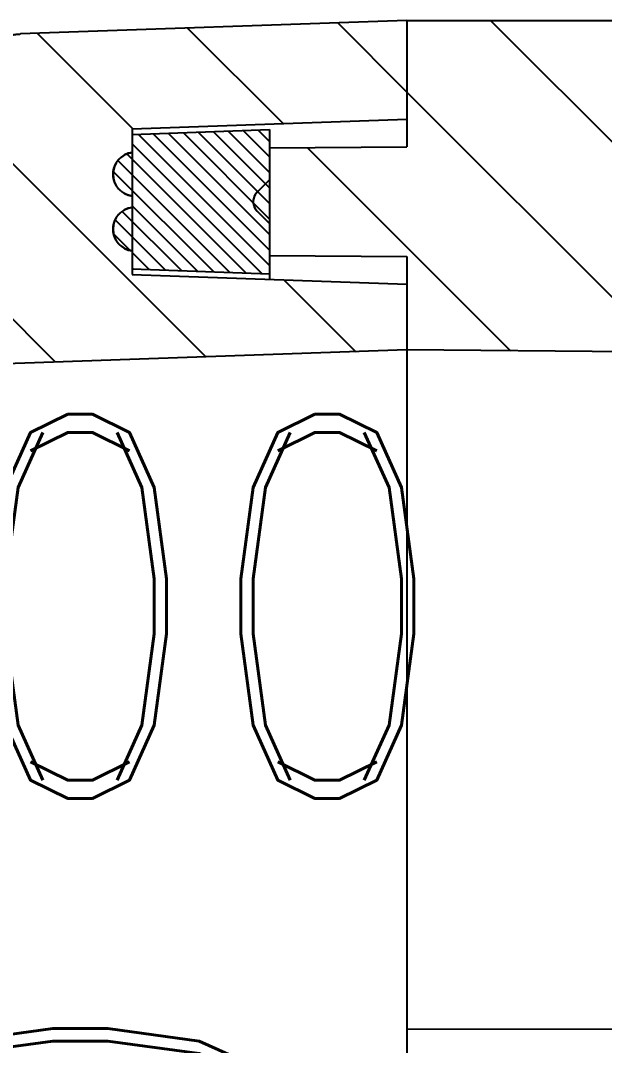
# Model space of a CAD drawing. Header units: millimetres. Extents: x -1995 to -555, y 489 to 1011.
# Drawn here: x -1640.58 to -1629.95, y 941.4 to 960.07 of the extents above; entities that cross this region are included whole.
import ezdxf

# ---------------------------------------------------------------- set-up
doc = ezdxf.new("R2010")
doc.units = ezdxf.units.MM
doc.layers.add('dim', color=82, linetype='Continuous', lineweight=9)
doc.styles.add('ROMAND', font='romand.shx', dxfattribs={"width": 0.75, "bigfont": 'gbcbig.shx'})
doc.dimstyles.new('YanXiu', dxfattribs={"dimtxt": 2.5, "dimasz": 2.2, "dimexe": 1, "dimexo": 0, "dimgap": 0.66, "dimtad": 0, "dimzin": 1, "dimdsep": 46, "dimtxsty": 'ROMAND', "dimblk": 'CLOSEDBLANK', "dimcen": 0, "dimclrd": 3, "dimclre": 3, "dimclrt": 7, "dimazin": 0, "dimtfac": 1, "dimtofl": 0, "dimtmove": 0, "dimatfit": 3, "dimldrblk": 'CLOSEDBLANK', "dimfxl": 1, "dimlwd": 5, "dimlwe": 5, "dimarcsym": 0})

# ---------------------------------------------------------------- blocks, each defined once
blk = doc.blocks.new('_ClosedBlank')
at = {"color": 0, "linetype": 'ByBlock', "lineweight": -2}
for p, q in [((-1, 0.1666666666666667), (0, 0)), ((-1, 0.1666666666666667), (-1, -0.1666666666666667)), ((0, 0), (-1, -0.1666666666666667))]:
    blk.add_line(p, q, dxfattribs=at)
blk = doc.blocks.new('*D166')
at = {"layer": 'Defpoints', "color": 0}
for p in [(-1639.494272634613, 913.6651895941466), (-1627.946722639011, 913.6651895941466), (-1627.946722639011, 911.4651895941466)]:
    blk.add_point(p, dxfattribs=at)
at = {"layer": 'dim', "color": 3, "lineweight": 5}
for p, q in [((-1639.494272634613, 919.2651895941466), (-1639.494272634613, 924.8651895941465)), ((-1629.346022639011, 913.6651895941466), (-1640.893572634614, 913.6651895941466)), ((-1629.346022639011, 911.4651895941466), (-1640.893572634614, 911.4651895941466)), ((-1639.494272634613, 905.8651895941466), (-1639.494272634613, 900.2651895941466))]:
    blk.add_line(p, q, dxfattribs=at)
at = {"layer": 'dim', "color": 3, "lineweight": 5, "xscale": 5.600000000000001, "yscale": 5.600000000000001, "zscale": 5.600000000000001}
for p, rotation in [((-1639.494272634613, 913.6651895941466), 270), ((-1639.494272634613, 911.4651895941466), 90)]:
    blk.add_blockref('_ClosedBlank', p, dxfattribs=dict(at, rotation=rotation))
at = {"layer": 'dim', "color": 7, "insert": (-1639.494272634614, 934.3894895941463), "char_height": 7, "attachment_point": 5, "rotation": 90, "style": 'ROMAND'}
blk.add_mtext('2.20', dxfattribs=at)
blk = doc.blocks.new('*D170')
at = {"layer": 'Defpoints', "color": 0}
for p in [(-1661.08477861261, 949.3944690712119), (-1662.08477861261, 945.5026782576465), (-1661.08477861261, 945.4151895941466)]:
    blk.add_point(p, dxfattribs=at)
at = {"layer": 'dim', "color": 3, "lineweight": 5}
for p, q in [((-1662.08477861261, 946.9019782576465), (-1662.08477861261, 950.793769071212)), ((-1661.08477861261, 946.8144895941466), (-1661.08477861261, 950.793769071212)), ((-1667.68477861261, 949.3944690712119), (-1673.28477861261, 949.3944690712119)), ((-1655.48477861261, 949.3944690712119), (-1649.88477861261, 949.3944690712119))]:
    blk.add_line(p, q, dxfattribs=at)
at = {"layer": 'dim', "color": 3, "lineweight": 5, "xscale": 5.600000000000001, "yscale": 5.600000000000001, "zscale": 5.600000000000001}
blk.add_blockref('_ClosedBlank', (-1662.08477861261, 949.3944690712119), dxfattribs=at)
at = {"layer": 'dim', "color": 3, "lineweight": 5, "xscale": 5.600000000000001, "yscale": 5.600000000000001, "zscale": 5.600000000000001, "rotation": 180}
blk.add_blockref('_ClosedBlank', (-1661.08477861261, 949.3944690712119), dxfattribs=at)
at = {"layer": 'dim', "color": 7, "insert": (-1640.73547861261, 949.3944690712119), "char_height": 7, "attachment_point": 5, "style": 'ROMAND'}
blk.add_mtext('1.00', dxfattribs=at)

msp = doc.modelspace()

# ---------------------------------------------------------------- hatches: boundary and pattern name
at = {"linetype": 'Continuous'}
h = msp.add_hatch(dxfattribs=at)
h.set_pattern_fill('DEFAULT__14', color=2, scale=2, angle=135, style=0, pattern_type=0)
h.set_pattern_definition([(135, (-2094.19901767401, 582.1954471535466), (-1.4142135624, -1.4142135624), [])])
edge = h.paths.add_edge_path()
edge.add_line((-1664.79227737111, 843.7645257935466), (-1664.79227737101, 843.6504472801466))
edge.add_line((-1664.79227737111, 843.7645257935466), (-1662.08477861261, 845.3277009306466))
edge.add_line((-1662.08477861261, 845.3277009306466), (-1661.08477861261, 845.4151895941466))
edge.add_line((-1661.08477861261, 845.4151895941466), (-1661.08477861261, 862.5651895941465))
edge.add_line((-1657.58477861261, 862.5651895941465), (-1661.08477861261, 862.5651895941465))
edge.add_line((-1657.58477861261, 842.2080304850465), (-1657.58477861261, 862.5651895941464))
edge.add_line((-1661.00675484661, 841.9086463577466), (-1657.58477861261, 842.2080304850466))
edge.add_line((-1661.29217129591, 841.7438610939466), (-1661.00675484661, 841.9086463577466))
edge.add_line((-1661.29217129591, 841.7438610939466), (-1661.29217129591, 837.7340820111467))
edge.add_line((-1661.29217129591, 837.7340820111466), (-1633.546722639009, 836.7651895941466))
edge.add_line((-1633.546722639011, 835.5652086333466), (-1633.546722639011, 836.7651895941466))
edge.add_line((-1638.546722639011, 835.3906047858466), (-1633.546722639011, 835.5652086333466))
edge.add_line((-1638.546722639011, 832.7397744023466), (-1638.546722639011, 835.3906047858466))
edge.add_line((-1638.546722639011, 832.7397744023466), (-1633.546722639011, 832.5651705549466))
edge.add_line((-1633.546722639011, 830.7651895941466), (-1633.546722639011, 832.5651705549466))
edge.add_line((-1640.58162213571, 831.0108536978465), (-1633.546722639009, 830.7651895941465))
edge.add_spline(control_points=[(-1641.546722639011, 832.0102445248466), (-1641.546722639011, 831.4405441261468), (-1641.150975488411, 831.0307359550469), (-1640.58162213571, 831.0108536978465)], knot_values=[0, 0, 0, 0, 1, 1, 1, 1], weights=[1, 0.8128932002, 0.8128932002, 1], degree=3, periodic=0)
edge.add_line((-1641.546722639011, 832.0102445248466), (-1641.546722639011, 832.5767335702466))
edge.add_spline(control_points=[(-1641.546722639011, 832.5767335702466), (-1641.546722639011, 833.1464339689469), (-1641.942469789611, 833.556242140047), (-1642.51182314231, 833.5761243972465)], knot_values=[0, 0, 0, 0, 1, 1, 1, 1], weights=[1, 0.8128932002, 0.8128932002, 1], degree=3, periodic=0)
edge.add_line((-1659.12363751021, 834.1562217376465), (-1642.51182314231, 833.5761243972465))
edge.add_spline(control_points=[(-1664.792274392411, 843.6504472801466), (-1664.792274392411, 843.2236932725466), (-1664.77506270731, 842.3624754961465), (-1664.67409700961, 841.0051532223465), (-1664.48377996141, 839.7092005962465), (-1664.206160187411, 838.5410263254466), (-1663.84825238091, 837.5245840808466), (-1663.42516629331, 836.6736951180466), (-1662.955868777411, 835.9850599679465), (-1662.45620417161, 835.4405944416466), (-1661.931304678111, 835.0147513087466), (-1661.390953214211, 834.6923537234466), (-1660.84252763721, 834.4575665232466), (-1660.282545227511, 834.2942521598466), (-1659.704995379111, 834.1927830007465), (-1659.31823023231, 834.1630170652465), (-1659.12363751021, 834.1562217376465)], knot_values=[0, 0, 0, 0, 0.0714285714, 0.1428571429, 0.2142857143, 0.2857142857, 0.3571428571, 0.4285714286, 0.5, 0.5714285714, 0.6428571429, 0.7142857143000001, 0.7857142856999999, 0.8571428570999999, 0.9285714286, 1, 1, 1, 1], degree=3, periodic=0)
edge = h.paths.add_edge_path()
edge.add_line((-1657.58477861261, 862.5651895941465), (-1661.08477861261, 862.5651895941465))
edge.add_line((-1657.58477861261, 862.5651895941465), (-1661.08477861261, 862.5651895941465))
edge = h.paths.add_edge_path()
edge.add_line((-1664.84672263901, 947.1780371074466), (-1664.84672263901, 947.0972873848466))
edge.add_spline(control_points=[(-1659.17826159941, 956.6722499354465), (-1660.424849748611, 956.6287181180465), (-1662.26913545251, 955.9150281208465), (-1663.880504561011, 953.7290651834466), (-1664.69485200341, 950.7734273705466), (-1664.84671636101, 948.4253850785466), (-1664.84671635981, 947.1780370787466)], knot_values=[0, 0, 0, 0, 0.25, 0.5, 0.75, 1, 1, 1, 1], degree=3, periodic=0)
edge.add_line((-1642.51182314231, 957.2542547910466), (-1659.17826159941, 956.6722499354465))
edge.add_spline(control_points=[(-1641.546722639011, 958.2536456180466), (-1641.546722639011, 957.6839452193467), (-1641.942469789611, 957.2741370482468), (-1642.51182314231, 957.2542547910466)], knot_values=[0, 0, 0, 0, 1, 1, 1, 1], weights=[1, 0.8128932002, 0.8128932002, 1], degree=3, periodic=0)
edge.add_line((-1641.546722639011, 958.8201346633466), (-1641.546722639011, 958.2536456180467))
edge.add_spline(control_points=[(-1641.546722639011, 958.8201346633466), (-1641.546722639011, 959.3898350621467), (-1641.150975488411, 959.7996432332468), (-1640.58162213571, 959.8195254904465)], knot_values=[0, 0, 0, 0, 1, 1, 1, 1], weights=[1, 0.8128932002, 0.8128932002, 1], degree=3, periodic=0)
edge.add_line((-1633.546722639011, 960.0651895941465), (-1640.581622135712, 959.8195254904465))
edge.add_line((-1633.546722639011, 960.0651895941465), (-1633.546722639011, 958.2652086333466))
edge.add_line((-1638.546722639011, 958.0906047858466), (-1633.546722639011, 958.2652086333467))
edge.add_line((-1638.546722639011, 958.0906047858466), (-1638.546722639011, 955.4397744023466))
edge.add_line((-1638.546722639011, 955.4397744023465), (-1633.546722639011, 955.2651705549465))
edge.add_line((-1633.546722639011, 955.2651705549465), (-1633.546722639011, 954.0651895941464))
edge.add_line((-1633.546722639011, 954.0651895941465), (-1661.34672263901, 953.0943922022466))
edge.add_line((-1661.34672263901, 953.0943922022466), (-1661.34672263901, 949.1180133269465))
edge.add_line((-1661.00675484661, 948.9217328305465), (-1661.34672263901, 949.1180133269465))
edge.add_line((-1657.58477861261, 948.6223487031466), (-1661.00675484661, 948.9217328305465))
edge.add_line((-1657.58477861261, 948.6223487031466), (-1657.58477861261, 862.5651895941465))
edge.add_line((-1657.58477861261, 862.5651895941465), (-1661.08477861261, 862.5651895941465))
edge.add_line((-1661.08477861261, 945.4151895941466), (-1661.08477861261, 862.5651895941465))
edge.add_line((-1661.08477861261, 945.4151895941466), (-1662.08477861261, 945.5026782576465))
edge.add_line((-1662.08477861261, 945.5026782576465), (-1664.84672263901, 947.0972873848466))
h = msp.add_hatch(dxfattribs=at)
h.set_pattern_fill('DEFAULT__12', color=2, scale=2, angle=-45, style=0, pattern_type=0)
h.set_pattern_definition([(315, (-2091.370590549211, 585.0238742783465), (1.4142135624, 1.4142135624), [])])
edge = h.paths.add_edge_path()
edge.add_line((-1551.546722639011, 765.7651895941466), (-1551.546722639011, 862.5651895941465))
edge.add_line((-1551.546722639011, 765.7651895941466), (-1558.336066806412, 765.7651895941466))
edge.add_spline(control_points=[(-1558.33606680641, 765.7651895941466), (-1559.02932112811, 765.7651895941465), (-1559.523785084411, 766.2510979707465), (-1559.535884040611, 766.9442467064466)], knot_values=[0, 0, 0, 0, 1, 1, 1, 1], weights=[1, 0.8088336328, 0.8088336328, 1], degree=3, periodic=0)
edge.add_line((-1559.535884040611, 766.9442467064466), (-1559.546722639011, 767.5651895941467))
edge.add_line((-1559.546722639011, 767.5651895941465), (-1564.046722639011, 767.5651895941465))
edge.add_line((-1564.046722639011, 770.2651895941466), (-1564.046722639011, 767.5651895941467))
edge.add_line((-1564.046722639011, 770.2651895941466), (-1564.546722639011, 770.2651895941466))
edge.add_line((-1564.546722639011, 770.2651895941466), (-1566.046722639011, 768.7651895941466))
edge.add_line((-1566.046722639011, 768.7651895941466), (-1581.046722639011, 768.7651895941466))
edge.add_line((-1582.546722639011, 770.2651895941466), (-1581.046722639011, 768.7651895941466))
edge.add_line((-1582.546722639011, 770.2651895941466), (-1583.046722639011, 770.2651895941466))
edge.add_line((-1583.046722639011, 770.2651895941466), (-1583.046722639011, 767.5651895941467))
edge.add_line((-1583.046722639011, 767.5651895941465), (-1587.546722639011, 767.5651895941465))
edge.add_line((-1587.573209869311, 766.0477371876466), (-1587.546722639011, 767.5651895941467))
edge.add_spline(control_points=[(-1587.573209869311, 766.0477371876466), (-1587.58329233281, 765.4701132412465), (-1587.995345629711, 765.0651895941464), (-1588.573057564411, 765.0651895941465)], knot_values=[0, 0, 0, 0, 1, 1, 1, 1], weights=[1, 0.8088336328, 0.8088336328, 1], degree=3, periodic=0)
edge.add_line((-1588.573057564411, 765.0651895941465), (-1595.546722639011, 765.0651895941465))
edge.add_line((-1595.546722639011, 765.0651895941465), (-1595.546722639011, 767.3651895941466))
edge.add_line((-1598.046722639011, 767.3870067636466), (-1595.546722639011, 767.3651895941466))
edge.add_line((-1598.046722639011, 767.3870067636466), (-1598.046722639011, 767.9616517085466))
edge.add_line((-1598.27349933431, 768.1884284038466), (-1598.046722639009, 767.9616517085466))
edge.add_spline(control_points=[(-1598.27349933431, 768.5419817944465), (-1598.377052724909, 768.4384284038462), (-1598.377052724909, 768.2919817944464), (-1598.27349933431, 768.1884284038466)], knot_values=[0, 0, 0, 0, 1, 1, 1, 1], weights=[1, 0.8047378541, 0.8047378541, 1], degree=3, periodic=0)
edge.add_line((-1598.046722639011, 768.7687584897466), (-1598.27349933431, 768.5419817944465))
edge.add_line((-1598.046722639011, 768.7687584897466), (-1598.046722639011, 769.3433724246465))
edge.add_line((-1598.046722639011, 769.3433724246465), (-1595.546722639011, 769.3651895941466))
edge.add_line((-1595.546722639011, 769.3651895941466), (-1595.546722639011, 771.0651895941467))
edge.add_line((-1555.546722639011, 771.4142643057465), (-1595.546722639011, 771.0651895941465))
edge.add_line((-1555.546722639011, 771.4142643057465), (-1555.546722639011, 862.5651895941465))
edge.add_line((-1551.546722639011, 862.5651895941465), (-1555.546722639011, 862.5651895941465))
edge = h.paths.add_edge_path()
edge.add_line((-1633.546722639011, 830.7651895941466), (-1633.546722639011, 833.0651895941467))
edge.add_line((-1636.046722639011, 833.0870067636465), (-1633.546722639011, 833.0651895941464))
edge.add_line((-1636.046722639011, 833.0870067636465), (-1636.046722639011, 833.6651895941466))
edge.add_line((-1636.046722639011, 833.6651895941466), (-1636.276011960911, 833.8944789160465))
edge.add_spline(control_points=[(-1636.276011960911, 833.8944789160465), (-1636.376011960912, 833.994478916046), (-1636.376011960912, 834.1359002722463), (-1636.276011960911, 834.2359002722466)], knot_values=[0, 0, 0, 0, 1, 1, 1, 1], weights=[1, 0.8047378541, 0.8047378541, 1], degree=3, periodic=0)
edge.add_line((-1636.276011960911, 834.2359002722466), (-1636.046722639011, 834.4651895941465))
edge.add_line((-1636.046722639011, 834.4651895941465), (-1636.046722639011, 835.0433724246466))
edge.add_line((-1591.821207167811, 835.4293226511465), (-1636.046722639011, 835.0433724246466))
edge.add_line((-1588.54546610011, 823.2040905539466), (-1591.821207167811, 835.4293226511465))
edge.add_line((-1588.54546610011, 823.2040905539466), (-1595.546722639011, 823.2651895941466))
edge.add_line((-1595.546722639011, 823.2651895941466), (-1595.546722639011, 824.9651895941466))
edge.add_line((-1598.046722639011, 824.9870067636466), (-1595.546722639011, 824.9651895941466))
edge.add_line((-1598.046722639011, 824.9870067636466), (-1598.046722639011, 825.5616206985466))
edge.add_line((-1598.046722639011, 825.5616206985466), (-1598.27349933431, 825.7883973938466))
edge.add_spline(control_points=[(-1598.27349933431, 825.7883973938466), (-1598.377052724909, 825.8919507844465), (-1598.377052724909, 826.0383973938464), (-1598.27349933431, 826.1419507844465)], knot_values=[0, 0, 0, 0, 1, 1, 1, 1], weights=[1, 0.8047378541, 0.8047378541, 1], degree=3, periodic=0)
edge.add_line((-1598.27349933431, 826.1419507844465), (-1598.046722639009, 826.3687274797466))
edge.add_line((-1598.046722639011, 826.3687274797466), (-1598.046722639011, 826.9433724246466))
edge.add_line((-1598.046722639011, 826.9433724246466), (-1595.546722639011, 826.9651895941465))
edge.add_line((-1595.546722639011, 826.9651895941465), (-1595.546722639011, 830.1018971268466))
edge.add_line((-1595.546722639011, 830.1018971268466), (-1633.546722639011, 830.7651895941465))
edge = h.paths.add_edge_path()
edge.add_line((-1551.546722639011, 862.5651895941465), (-1555.546722639011, 862.5651895941465))
edge.add_line((-1551.546722639011, 862.5651895941465), (-1555.546722639011, 862.5651895941465))
edge = h.paths.add_edge_path()
edge.add_line((-1551.546722639011, 957.5651895941465), (-1551.546722639011, 933.1651895941466))
edge.add_line((-1551.546722639011, 933.1651895941466), (-1551.046722639011, 933.1651895941466))
edge.add_line((-1549.546722639011, 930.5671133827466), (-1551.046722639011, 933.1651895941466))
edge.add_line((-1549.546722639011, 929.3651895941466), (-1549.546722639011, 930.5671133827466))
edge.add_line((-1551.546722639011, 929.3651895941466), (-1549.546722639011, 929.3651895941466))
edge.add_line((-1551.546722639011, 929.3651895941466), (-1551.546722639011, 862.5651895941467))
edge.add_line((-1551.546722639011, 862.5651895941465), (-1555.546722639011, 862.5651895941465))
edge.add_line((-1555.546722639011, 890.3959273598466), (-1555.546722639011, 862.5651895941467))
edge.add_line((-1555.546722639011, 890.3959273598466), (-1563.546722639011, 890.8151895941467))
edge.add_line((-1563.546722639011, 893.3151895941465), (-1563.546722639011, 890.8151895941465))
edge.add_line((-1554.546722639011, 893.3937314042466), (-1563.546722639011, 893.3151895941467))
edge.add_line((-1554.546722639011, 895.7366477840466), (-1554.546722639011, 893.3937314042466))
edge.add_line((-1554.546722639011, 895.7366477840466), (-1563.546722639011, 895.8151895941465))
edge.add_line((-1563.546722639011, 898.3151895941465), (-1563.546722639011, 895.8151895941465))
edge.add_line((-1555.546722639011, 898.7344518283467), (-1563.546722639011, 898.3151895941467))
edge.add_line((-1555.546722639011, 940.3959273598466), (-1555.546722639011, 898.7344518283467))
edge.add_line((-1555.546722639011, 940.3959273598466), (-1563.546722639011, 940.8151895941467))
edge.add_line((-1563.546722639011, 943.3151895941465), (-1563.546722639011, 940.8151895941465))
edge.add_line((-1554.546722639011, 943.3937314042466), (-1563.546722639011, 943.3151895941467))
edge.add_line((-1554.546722639011, 945.7366477840466), (-1554.546722639011, 943.3937314042466))
edge.add_line((-1554.546722639011, 945.7366477840466), (-1563.546722639011, 945.8151895941465))
edge.add_line((-1563.546722639011, 948.3151895941465), (-1563.546722639011, 945.8151895941465))
edge.add_line((-1555.546722639011, 948.7344518283466), (-1563.546722639011, 948.3151895941465))
edge.add_line((-1555.546722639011, 953.3844939064466), (-1555.546722639011, 948.7344518283464))
edge.add_line((-1555.546722639011, 953.3844939064466), (-1633.546722639011, 954.0651895941464))
edge.add_line((-1633.546722639011, 955.7651895941466), (-1633.546722639011, 954.0651895941465))
edge.add_line((-1636.046722639011, 955.7870067636466), (-1633.546722639011, 955.7651895941466))
edge.add_line((-1636.046722639011, 956.3651895941466), (-1636.046722639011, 955.7870067636466))
edge.add_line((-1636.276011960911, 956.5944789160466), (-1636.046722639011, 956.3651895941466))
edge.add_spline(control_points=[(-1636.276011960911, 956.9359002722465), (-1636.376011960912, 956.8359002722465), (-1636.376011960912, 956.694478916046), (-1636.276011960911, 956.5944789160466)], knot_values=[0, 0, 0, 0, 1, 1, 1, 1], weights=[1, 0.8047378541, 0.8047378541, 1], degree=3, periodic=0)
edge.add_line((-1636.046722639011, 957.1651895941466), (-1636.276011960911, 956.9359002722465))
edge.add_line((-1636.046722639011, 957.7433724246466), (-1636.046722639011, 957.1651895941466))
edge.add_line((-1636.046722639011, 957.7433724246466), (-1633.546722639011, 957.7651895941466))
edge.add_line((-1633.546722639011, 960.0651895941465), (-1633.546722639011, 957.7651895941466))
edge.add_line((-1633.546722639011, 960.0651895941465), (-1626.573057564411, 960.0651895941465))
edge.add_spline(control_points=[(-1625.573209869311, 959.0826420005466), (-1625.58329233281, 959.6602659469464), (-1625.995345629711, 960.0651895941465), (-1626.573057564411, 960.0651895941465)], knot_values=[0, 0, 0, 0, 1, 1, 1, 1], weights=[1, 0.8088336328, 0.8088336328, 1], degree=3, periodic=0)
edge.add_line((-1625.573209869311, 959.0826420005466), (-1625.546722639011, 957.5651895941465))
edge.add_line((-1551.546722639011, 957.5651895941465), (-1625.546722639011, 957.5651895941465))
h = msp.add_hatch(dxfattribs=at)
h.set_pattern_fill('DEFAULT__11', color=2, scale=0.2, angle=-45, style=0, pattern_type=0)
h.set_pattern_definition([(315, (-2092.643382755411, 583.7510820721466), (0.1414213562, 0.1414213562), [])])
edge = h.paths.add_edge_path()
edge.add_line((-1636.046722639011, 832.7525334330466), (-1636.046722639011, 835.3778457551465))
edge.add_line((-1638.546722639011, 832.8398353568466), (-1636.046722639011, 832.7525334330467))
edge.add_line((-1638.546722639011, 832.8398353568466), (-1638.546722639011, 833.1683268974466))
edge.add_spline(control_points=[(-1638.546722639011, 833.9620522907466), (-1639.17672263901, 833.8826797514464), (-1639.17672263901, 833.2476994368465), (-1638.546722639011, 833.1683268974466)], knot_values=[0, 0, 0, 0, 1, 1, 1, 1], weights=[1, 0.4166666667, 0.4166666667, 1], degree=3, periodic=0)
edge.add_line((-1638.546722639011, 833.9620522907466), (-1638.546722639011, 834.1683268974466))
edge.add_spline(control_points=[(-1638.546722639011, 834.9620522907466), (-1639.17672263901, 834.8826797514466), (-1639.17672263901, 834.2476994368465), (-1638.546722639011, 834.1683268974466)], knot_values=[0, 0, 0, 0, 1, 1, 1, 1], weights=[1, 0.4166666667, 0.4166666667, 1], degree=3, periodic=0)
edge.add_line((-1638.546722639011, 834.9620522907466), (-1638.546722639011, 835.2905438314465))
edge.add_line((-1638.546722639011, 835.2905438314466), (-1636.046722639011, 835.3778457551466))
edge = h.paths.add_edge_path()
edge.add_line((-1636.046722639011, 958.0778457551465), (-1636.046722639011, 955.4525334330465))
edge.add_line((-1638.546722639011, 955.5398353568465), (-1636.046722639011, 955.4525334330465))
edge.add_line((-1638.546722639011, 955.8683268974467), (-1638.546722639011, 955.5398353568467))
edge.add_spline(control_points=[(-1638.546722639011, 955.8683268974467), (-1639.17672263901, 955.9476994368465), (-1639.17672263901, 956.5826797514464), (-1638.546722639011, 956.6620522907466)], knot_values=[0, 0, 0, 0, 1, 1, 1, 1], weights=[1, 0.4166666667, 0.4166666667, 1], degree=3, periodic=0)
edge.add_line((-1638.546722639011, 956.8683268974467), (-1638.546722639011, 956.6620522907467))
edge.add_spline(control_points=[(-1638.546722639011, 956.8683268974467), (-1639.17672263901, 956.9476994368465), (-1639.17672263901, 957.5826797514463), (-1638.546722639011, 957.6620522907466)], knot_values=[0, 0, 0, 0, 1, 1, 1, 1], weights=[1, 0.4166666667, 0.4166666667, 1], degree=3, periodic=0)
edge.add_line((-1638.546722639011, 957.9905438314465), (-1638.546722639011, 957.6620522907465))
edge.add_line((-1638.546722639011, 957.9905438314465), (-1636.046722639011, 958.0778457551464))

# ---------------------------------------------------------------- linework, layer by layer
at = {"color": 7, "linetype": 'Continuous'}
for p, q in [((-1633.546722639011, 960.0651895941465), (-1640.58162213571, 959.8195254904465)), ((-1633.546722639011, 960.0651895941465), (-1640.58162213571, 959.8195254904465)), ((-1633.546722639011, 960.0651895941465), (-1633.546722639011, 957.7651895941466)), ((-1633.546722639011, 960.0651895941465), (-1626.573057564411, 960.0651895941465)), ((-1633.546722639011, 960.0651895941465), (-1633.546722639011, 958.2652086333466)), ((-1633.546722639011, 960.0651895941465), (-1633.546722639011, 957.7651895941466)), ((-1633.546722639011, 960.0651895941465), (-1626.573057564411, 960.0651895941465)), ((-1638.546722639011, 958.0906047858466), (-1633.546722639011, 958.2652086333466)), ((-1638.546722639011, 958.0906047858466), (-1633.546722639011, 958.2652086333466)), ((-1638.546722639011, 958.0906047858466), (-1638.546722639011, 955.4397744023465)), ((-1638.546722639011, 958.0906047858466), (-1638.546722639011, 955.4397744023465)), ((-1638.546722639011, 957.9905438314465), (-1636.046722639011, 958.0778457551465)), ((-1638.546722639011, 957.9905438314465), (-1636.046722639011, 958.0778457551465)), ((-1638.546722639011, 957.9905438314465), (-1638.546722639011, 957.6620522907466)), ((-1636.046722639011, 958.0778457551465), (-1636.046722639011, 955.4525334330465)), ((-1636.046722639011, 958.0778457551465), (-1636.046722639011, 955.3524724786465)), ((-1636.046722639011, 957.7433724246466), (-1633.546722639011, 957.7651895941466)), ((-1636.046722639011, 957.7433724246466), (-1633.546722639011, 957.7651895941466)), ((-1636.046722639011, 957.7433724246466), (-1636.046722639011, 957.1651895941466)), ((-1636.046722639011, 957.1651895941466), (-1636.276011960911, 956.9359002722465)), ((-1636.046722639011, 957.1651895941466), (-1636.276011960911, 956.9359002722465)), ((-1638.546722639011, 956.8683268974467), (-1638.546722639011, 956.6620522907466)), ((-1636.276011960911, 956.5944789160466), (-1636.046722639011, 956.3651895941466)), ((-1636.276011960911, 956.5944789160466), (-1636.046722639011, 956.3651895941466)), ((-1636.046722639011, 956.3651895941466), (-1636.046722639011, 955.7870067636466)), ((-1638.546722639011, 955.8683268974467), (-1638.546722639011, 955.5398353568465)), ((-1636.046722639011, 955.7870067636466), (-1633.546722639011, 955.7651895941466)), ((-1636.046722639011, 955.7870067636466), (-1633.546722639011, 955.7651895941466)), ((-1633.546722639011, 955.7651895941466), (-1633.546722639011, 954.0651895941465)), ((-1633.546722639011, 955.7651895941466), (-1633.546722639011, 835.0651895941465)), ((-1638.546722639011, 955.5398353568465), (-1636.046722639011, 955.4525334330465)), ((-1638.546722639011, 955.5398353568465), (-1636.046722639011, 955.4525334330465)), ((-1638.546722639011, 955.4397744023465), (-1633.546722639011, 955.2651705549465)), ((-1638.546722639011, 955.4397744023465), (-1633.546722639011, 955.2651705549465)), ((-1633.546722639011, 955.2651705549465), (-1633.546722639011, 954.0651895941465)), ((-1633.546722639011, 954.0651895941465), (-1661.34672263901, 953.0943922022466)), ((-1633.546722639011, 954.0651895941465), (-1661.34672263901, 953.0943922022466)), ((-1555.546722639011, 953.3844939064466), (-1633.546722639011, 954.0651895941465)), ((-1555.546722639011, 953.3844939064466), (-1633.546722639011, 954.0651895941465)), ((-1633.546722639011, 941.6951379645466), (-1563.546722639011, 941.7485831045466))]:
    msp.add_line(p, q, dxfattribs=at)
for centre, radius, start, end in [((-1638.49672263901, 957.2651895941466), 0.4, 97.18075578145854, 262.8192442185414), ((-1636.10530128281, 956.7651895941466), 0.2414213562, 135.0000000000092, 224.9999999999908), ((-1638.49672263901, 956.2651895941466), 0.4, 97.18075578145854, 262.8192442185414)]:
    msp.add_arc(centre, radius, start, end, dxfattribs=at)
for points, start_tangent, end_tangent in [([(-1641.546722639011, 958.8201346633466), (-1641.54666347651, 958.8310122301466), (-1641.546484966811, 958.8419357624466), (-1641.546185593711, 958.8529035839466), (-1641.545763865511, 958.8639139705465), (-1641.54521831631, 958.8749651511466), (-1641.54454750781, 958.8860553072466), (-1641.54375003051, 958.8971825737466), (-1641.542824506111, 958.9083450391465), (-1641.541769588011, 958.9195407457466), (-1641.540583964011, 958.9307676904466), (-1641.53926635711, 958.9420238250466), (-1641.537815527511, 958.9533070570466), (-1641.53623027421, 958.9646152498466), (-1641.53450943661, 958.9759462241466), (-1641.532651896011, 958.9872977581466), (-1641.530656577111, 958.9986675887466), (-1641.52852245001, 959.0100534121466), (-1641.52624853131, 959.0214528850465), (-1641.52383388581, 959.0328636256465), (-1641.521277628211, 959.0442832146466), (-1641.518578924311, 959.0557091966466), (-1641.51573699271, 959.0671390809466), (-1641.51275110611, 959.0785703433465), (-1641.50962059291, 959.0900004271466), (-1641.506344838111, 959.1014267444466), (-1641.502923285509, 959.1128466783466), (-1641.49935543781, 959.1242575835465), (-1641.495640859211, 959.1356567884466), (-1641.49177917531, 959.1470415970466), (-1641.48777007511, 959.1584092899466), (-1641.483613312011, 959.1697571266466), (-1641.47930870441, 959.1810823473465), (-1641.47485613711, 959.1923821746466), (-1641.470255562111, 959.2036538154466), (-1641.46550699931, 959.2148944629465), (-1641.460610537511, 959.2261012987466), (-1641.45556633501, 959.2372714949465), (-1641.450374620411, 959.2484022159465), (-1641.445035692811, 959.2594906208466), (-1641.439549922909, 959.2705338654466), (-1641.43391775261, 959.2815291045465), (-1641.42813969631, 959.2924734942466), (-1641.422216340311, 959.3033641936465), (-1641.41614834361, 959.3141983680466), (-1641.40993643751, 959.3249731901466), (-1641.403581426011, 959.3356858432467), (-1641.397084185611, 959.3463335231465), (-1641.39044566511, 959.3569134402466), (-1641.38366688521, 959.3674228222466), (-1641.376748938511, 959.3778589162466), (-1641.369692988811, 959.3882189910466), (-1641.36250027081, 959.3985003396466), (-1641.355172089211, 959.4087002811466), (-1641.347709818511, 959.4188161632467), (-1641.340114901511, 959.4288453645465), (-1641.33238884931, 959.4387852965465), (-1641.32453323971, 959.4486334059466), (-1641.316549716311, 959.4583871769466), (-1641.308439987611, 959.4680441330465), (-1641.300205825711, 959.4776018392465), (-1641.291849064911, 959.4870579043466), (-1641.283371600711, 959.4964099824466), (-1641.274775387911, 959.5056557752466), (-1641.266062439311, 959.5147930338466), (-1641.257234824411, 959.5238195604466), (-1641.248294667411, 959.5327332102465), (-1641.23924414561, 959.5415318929465), (-1641.230085487711, 959.5502135749466), (-1641.220820971811, 959.5587762799466), (-1641.211452923911, 959.5672180913466), (-1641.20198371561, 959.5755371530465), (-1641.19241576221, 959.5837316713466), (-1641.182751520711, 959.5917999157466), (-1641.17299348771, 959.5997402200467), (-1641.16314419741, 959.6075509842466), (-1641.15320621931, 959.6152306744466), (-1641.14318215611, 959.6227778247465), (-1641.133074641411, 959.6301910375466), (-1641.12288633761, 959.6374689844465), (-1641.11261993371, 959.6446104070466), (-1641.10227814261, 959.6516141173465), (-1641.091863699511, 959.6584789984465), (-1641.08137935891, 959.6652040048466), (-1641.07082789291, 959.6717881626466), (-1641.06021208851, 959.6782305702466), (-1641.04953474541, 959.6845303977466), (-1641.038798674111, 959.6906868879465), (-1641.028006692911, 959.6966993555466), (-1641.01716162611, 959.7025671873466), (-1641.00626630181, 959.7082898423466), (-1640.99532354961, 959.7138668508466), (-1640.98433619811, 959.7192978147466), (-1640.97330707331, 959.7245824067465), (-1640.96223899571, 959.7297203697465), (-1640.951134779111, 959.7347115168466), (-1640.939997227711, 959.7395557300466), (-1640.92882913471, 959.7442529599466), (-1640.91763327971, 959.7488032246466), (-1640.906412427211, 959.7532066092466), (-1640.89516932481, 959.7574632648466), (-1640.883906700911, 959.7615734072465), (-1640.872627263011, 959.7655373162465), (-1640.861333696311, 959.7693553345466), (-1640.85002866171, 959.7730278665465), (-1640.838714794309, 959.7765553769466), (-1640.82739470141, 959.7799383898466), (-1640.816070961811, 959.7831774874467), (-1640.80474612371, 959.7862733083466), (-1640.79342270321, 959.7892265466465), (-1640.782103183711, 959.7920379503466), (-1640.770790013611, 959.7947083197465), (-1640.759485606211, 959.7972385062466), (-1640.74819233741, 959.7996294110467), (-1640.736912545711, 959.8018819829465), (-1640.72564853021, 959.8039972175466), (-1640.71440255061, 959.8059761553466), (-1640.70317682531, 959.8078198802466), (-1640.69197353141, 959.8095295179465), (-1640.68079480361, 959.8111062344466), (-1640.669642733211, 959.8125512344466), (-1640.65851936801, 959.8138657594466), (-1640.647426711511, 959.8150510869466), (-1640.636366722111, 959.8161085276465), (-1640.62534131301, 959.8170394251465), (-1640.61435235171, 959.8178451534466), (-1640.60340165951, 959.8185271155465), (-1640.592491011411, 959.8190867423466), (-1640.58162213571, 959.8195254904465)], (0, 1), (0.9993908270195597, 0.03489949668921285)), ([(-1638.546722639011, 956.8683268974467), (-1638.552910861211, 956.8691556515466), (-1638.559170108111, 956.8700942719465), (-1638.565499164611, 956.8711467163466), (-1638.57189665291, 956.8723170096466), (-1638.57836102481, 956.8736092397465), (-1638.58489055271, 956.8750275521465), (-1638.591483321511, 956.8765761447465), (-1638.59813722011, 956.8782592609466), (-1638.604849932711, 956.8800811829465), (-1638.611618930611, 956.8820462238466), (-1638.618441463611, 956.8841587190466), (-1638.62531455181, 956.8864230169465), (-1638.63223497761, 956.8888434687466), (-1638.639199277911, 956.8914244173466), (-1638.64620373681, 956.8941701857466), (-1638.65324437811, 956.8970850638466), (-1638.656776952011, 956.8986072474465), (-1638.66031695931, 956.9001732953466), (-1638.66386382721, 956.9017837284466), (-1638.66741696521, 956.9034390626466), (-1638.670975765511, 956.9051398088466), (-1638.67453960251, 956.9068864717466), (-1638.67810783291, 956.9086795501465), (-1638.68167979551, 956.9105195357466), (-1638.68525481091, 956.9124069129466), (-1638.688832181811, 956.9143421578466), (-1638.69241119281, 956.9163257382465), (-1638.69599111011, 956.9183581128466), (-1638.69957118181, 956.9204397301465), (-1638.703150637611, 956.9225710286465), (-1638.70672868921, 956.9247524356466), (-1638.710304529811, 956.9269843666466), (-1638.71387733471, 956.9292672249467), (-1638.71744626091, 956.9316014007466), (-1638.72101044751, 956.9339872708465), (-1638.72456901561, 956.9364251972465), (-1638.72812106861, 956.9389155271466), (-1638.731665692411, 956.9414585921465), (-1638.73520195531, 956.9440547070466), (-1638.73872890861, 956.9467041698465), (-1638.74224558651, 956.9494072604466), (-1638.74575100671, 956.9521642403465), (-1638.74924417031, 956.9549753516466), (-1638.75272406261, 956.9578408165465), (-1638.756189653011, 956.9607608362465), (-1638.759639895711, 956.9637355908466), (-1638.763073730011, 956.9667652380465), (-1638.76649008091, 956.9698499128466), (-1638.76988785911, 956.9729897266466), (-1638.77326596221, 956.9761847664465), (-1638.77662327471, 956.9794350943465), (-1638.77995866901, 956.9827407469465), (-1638.783271005611, 956.9861017341466), (-1638.78655913401, 956.9895180393465), (-1638.789821893411, 956.9929896178467), (-1638.79305811311, 956.9965163971466), (-1638.796266613711, 957.0000982754466), (-1638.79944620751, 957.0037351218466), (-1638.802595699511, 957.0074267751465), (-1638.80571388821, 957.0111730435466), (-1638.808799566211, 957.0149737043465), (-1638.811851521811, 957.0188285030465), (-1638.814868539211, 957.0227371530466), (-1638.81784939961, 957.0266993351465), (-1638.82079288251, 957.0307146972466), (-1638.82369776661, 957.0347828538465), (-1638.82656283051, 957.0389033858465), (-1638.829386854411, 957.0430758400466), (-1638.83216862061, 957.0472997287466), (-1638.834906914711, 957.0515745299466), (-1638.83760052721, 957.0558996868465), (-1638.840248254211, 957.0602746075466), (-1638.842848898511, 957.0646986653467), (-1638.845401271211, 957.0691711983466), (-1638.84790419261, 957.0736915095465), (-1638.85035649361, 957.0782588667466), (-1638.852757016811, 957.0828725026465), (-1638.85510461751, 957.0875316152466), (-1638.857398165711, 957.0922353676465), (-1638.85963654631, 957.0969828882467), (-1638.86181866131, 957.1017732714466), (-1638.86394343041, 957.1066055773465), (-1638.86600979261, 957.1114788327466), (-1638.86801670741, 957.1163920311465), (-1638.869963155811, 957.1213441331465), (-1638.87184814171, 957.1263340675466), (-1638.873670693111, 957.1313607313466), (-1638.875429863311, 957.1364229903465), (-1638.87712473221, 957.1415196805466), (-1638.87875440691, 957.1466496080466), (-1638.880318023711, 957.1518115502465), (-1638.88181474851, 957.1570042567466), (-1638.88324377811, 957.1622264499466), (-1638.88460434131, 957.1674768263465), (-1638.885895700111, 957.1727540570466), (-1638.88711715011, 957.1780567893466), (-1638.88826802221, 957.1833836474466), (-1638.88934768271, 957.1887332335466), (-1638.890355534811, 957.1941041291466), (-1638.891291019211, 957.1994948962465), (-1638.892153614811, 957.2049040784466), (-1638.89294283931, 957.2103302024466), (-1638.893658250411, 957.2157717791465), (-1638.894299445611, 957.2212273049465), (-1638.89486606351, 957.2266952631467), (-1638.89535778401, 957.2321741256466), (-1638.895774328711, 957.2376623538466), (-1638.896115461311, 957.2431584002466), (-1638.896380988111, 957.2486607103466), (-1638.896570758111, 957.2541677232466), (-1638.896684663411, 957.2596778738466), (-1638.89672263901, 957.2651895941466), (-1638.896684663411, 957.2707013143465), (-1638.896570758111, 957.2762114650466), (-1638.896380988111, 957.2817184779465), (-1638.896115461311, 957.2872207879466), (-1638.895774328711, 957.2927168344465), (-1638.89535778401, 957.2982050625467), (-1638.89486606351, 957.3036839250466), (-1638.894299445611, 957.3091518833465), (-1638.893658250411, 957.3146074090466), (-1638.89294283931, 957.3200489857466), (-1638.892153614811, 957.3254751097465), (-1638.891291019211, 957.3308842920466), (-1638.890355534811, 957.3362750591466), (-1638.88934768271, 957.3416459547466), (-1638.88826802221, 957.3469955408466), (-1638.88711715011, 957.3523223988466), (-1638.885895700111, 957.3576251312466), (-1638.88460434131, 957.3629023619466), (-1638.88324377811, 957.3681527383466), (-1638.88181474851, 957.3733749315466), (-1638.880318023711, 957.3785676379466), (-1638.87875440691, 957.3837295802466), (-1638.87712473221, 957.3888595076465), (-1638.875429863311, 957.3939561978466), (-1638.873670693111, 957.3990184569466), (-1638.87184814171, 957.4040451206465), (-1638.869963155811, 957.4090350550466), (-1638.86801670741, 957.4139871571466), (-1638.86600979261, 957.4189003554466), (-1638.86394343041, 957.4237736108466), (-1638.86181866131, 957.4286059168465), (-1638.85963654631, 957.4333962999466), (-1638.857398165711, 957.4381438206466), (-1638.85510461751, 957.4428475729466), (-1638.852757016811, 957.4475066855466), (-1638.85035649361, 957.4521203215465), (-1638.84790419261, 957.4566876786465), (-1638.845401271211, 957.4612079898466), (-1638.842848898511, 957.4656805228466), (-1638.840248254211, 957.4701045807467), (-1638.83760052721, 957.4744795014466), (-1638.834906914711, 957.4788046583466), (-1638.83216862061, 957.4830794595466), (-1638.829386854411, 957.4873033482465), (-1638.82656283051, 957.4914758023465), (-1638.82369776661, 957.4955963343466), (-1638.82079288251, 957.4996644910466), (-1638.81784939961, 957.5036798531467), (-1638.814868539211, 957.5076420352466), (-1638.811851521811, 957.5115506851466), (-1638.808799566211, 957.5154054838465), (-1638.80571388821, 957.5192061446467), (-1638.802595699511, 957.5229524131466), (-1638.79944620751, 957.5266440663465), (-1638.796266613711, 957.5302809127465), (-1638.79305811311, 957.5338627911465), (-1638.789821893411, 957.5373895703466), (-1638.78655913401, 957.5408611489465), (-1638.783271005611, 957.5442774540466), (-1638.77995866901, 957.5476384413466), (-1638.77662327471, 957.5509440938465), (-1638.77326596221, 957.5541944217466), (-1638.76988785911, 957.5573894615466), (-1638.76649008091, 957.5605292753467), (-1638.763073730011, 957.5636139501465), (-1638.759639895711, 957.5666435974466), (-1638.756189653011, 957.5696183520465), (-1638.75272406261, 957.5725383717465), (-1638.74924417031, 957.5754038365466), (-1638.74575100671, 957.5782149478466), (-1638.74224558651, 957.5809719277465), (-1638.73872890861, 957.5836750184466), (-1638.73520195531, 957.5863244812465), (-1638.731665692411, 957.5889205961465), (-1638.72812106861, 957.5914636611465), (-1638.72456901561, 957.5939539910466), (-1638.72101044751, 957.5963919174466), (-1638.71744626091, 957.5987777874466), (-1638.71387733471, 957.6011119633465), (-1638.710304529811, 957.6033948216466), (-1638.70672868921, 957.6056267526466), (-1638.703150637611, 957.6078081595466), (-1638.69957118181, 957.6099394580465), (-1638.69599111011, 957.6120210754466), (-1638.69241119281, 957.6140534499466), (-1638.688832181811, 957.6160370304465), (-1638.68525481091, 957.6179722753466), (-1638.68167979551, 957.6198596524466), (-1638.67810783291, 957.6216996380465), (-1638.67453960251, 957.6234927164467), (-1638.670975765511, 957.6252393794466), (-1638.66741696521, 957.6269401255465), (-1638.66386382721, 957.6285954598466), (-1638.66031695931, 957.6302058928466), (-1638.656776952011, 957.6317719408465), (-1638.65324437811, 957.6332941243465), (-1638.64620373681, 957.6362090025466), (-1638.639199277911, 957.6389547708466), (-1638.63223497761, 957.6415357195466), (-1638.62531455181, 957.6439561712466), (-1638.618441463611, 957.6462204691466), (-1638.611618930611, 957.6483329643465), (-1638.604849932711, 957.6502980052466), (-1638.59813722011, 957.6521199273466), (-1638.591483321511, 957.6538030435465), (-1638.58489055271, 957.6553516361465), (-1638.57836102481, 957.6567699485465), (-1638.57189665291, 957.6580621786466), (-1638.565499164611, 957.6592324719466), (-1638.559170108111, 957.6602849162466), (-1638.552910861211, 957.6612235367465), (-1638.546722639011, 957.6620522907466)], (-0.9921567416437406, 0.1250000000435034), (0.9921567416437406, 0.1250000000435034)), ([(-1636.276011960911, 956.9359002722465), (-1636.27975898921, 956.9320691313466), (-1636.28345256521, 956.9281202291465), (-1636.28708799781, 956.9240538804465), (-1636.290660532611, 956.9198706199466), (-1636.294165363011, 956.9155712101465), (-1636.297597642711, 956.9111566493466), (-1636.300952498711, 956.9066281778466), (-1636.30422504511, 956.9019872842466), (-1636.30741039761, 956.8972357109466), (-1636.310503688711, 956.8923754575467), (-1636.313500083511, 956.8874087849466), (-1636.31639479631, 956.8823382167466), (-1636.31918310681, 956.8771665407467), (-1636.321860377911, 956.8718968083465), (-1636.324422072511, 956.8665323331466), (-1636.326863771611, 956.8610766880465), (-1636.329181191611, 956.8555337009466), (-1636.33137020191, 956.8499074495467), (-1636.33342684221, 956.8442022537465), (-1636.33534733941, 956.8384226678465), (-1636.33712812431, 956.8325734704465), (-1636.33876584771, 956.8266596532467), (-1636.340257395211, 956.8206864089466), (-1636.34159990211, 956.8146591173465), (-1636.342790766611, 956.8085833302466), (-1636.34382766201, 956.8024647556466), (-1636.34470854841, 956.7963092404466), (-1636.345431682411, 956.7901227526465), (-1636.345995625511, 956.7839113623465), (-1636.346399251411, 956.7776812221466), (-1636.346641751511, 956.7714385471465), (-1636.34672263901, 956.7651895941466), (-1636.346641751511, 956.7589406411465), (-1636.346399251411, 956.7526979660465), (-1636.345995625511, 956.7464678258466), (-1636.345431682411, 956.7402564355466), (-1636.34470854841, 956.7340699478466), (-1636.34382766201, 956.7279144326466), (-1636.342790766611, 956.7217958580466), (-1636.34159990211, 956.7157200708466), (-1636.340257395211, 956.7096927792466), (-1636.33876584771, 956.7037195350466), (-1636.33712812431, 956.6978057178467), (-1636.33534733941, 956.6919565203466), (-1636.33342684221, 956.6861769344466), (-1636.33137020191, 956.6804717387465), (-1636.329181191611, 956.6748454872466), (-1636.326863771611, 956.6693025002467), (-1636.324422072511, 956.6638468550466), (-1636.321860377911, 956.6584823798466), (-1636.31918310681, 956.6532126474466), (-1636.31639479631, 956.6480409714466), (-1636.313500083511, 956.6429704033466), (-1636.310503688711, 956.6380037306466), (-1636.30741039761, 956.6331434773465), (-1636.30422504511, 956.6283919039465), (-1636.300952498711, 956.6237510104465), (-1636.297597642711, 956.6192225389466), (-1636.294165363011, 956.6148079780465), (-1636.290660532611, 956.6105085683466), (-1636.28708799781, 956.6063253078466), (-1636.28345256521, 956.6022589591466), (-1636.27975898921, 956.5983100569465), (-1636.276011960911, 956.5944789160466)], (-0.7071067811865476, -0.7071067811865476), (0.7071067811865476, -0.7071067811865476)), ([(-1638.546722639011, 955.8683268974467), (-1638.552910861211, 955.8691556515466), (-1638.559170108111, 955.8700942719465), (-1638.565499164611, 955.8711467163466), (-1638.57189665291, 955.8723170096466), (-1638.57836102481, 955.8736092397465), (-1638.58489055271, 955.8750275521465), (-1638.591483321511, 955.8765761447465), (-1638.59813722011, 955.8782592609466), (-1638.604849932711, 955.8800811829465), (-1638.611618930611, 955.8820462238466), (-1638.618441463611, 955.8841587190466), (-1638.62531455181, 955.8864230169465), (-1638.63223497761, 955.8888434687466), (-1638.639199277911, 955.8914244173466), (-1638.64620373681, 955.8941701857466), (-1638.65324437811, 955.8970850638466), (-1638.656776952011, 955.8986072474465), (-1638.66031695931, 955.9001732953466), (-1638.66386382721, 955.9017837284466), (-1638.66741696521, 955.9034390626466), (-1638.670975765511, 955.9051398088466), (-1638.67453960251, 955.9068864717466), (-1638.67810783291, 955.9086795501465), (-1638.68167979551, 955.9105195357466), (-1638.68525481091, 955.9124069129466), (-1638.688832181811, 955.9143421578466), (-1638.69241119281, 955.9163257382465), (-1638.69599111011, 955.9183581128466), (-1638.69957118181, 955.9204397301465), (-1638.703150637611, 955.9225710286465), (-1638.70672868921, 955.9247524356466), (-1638.710304529811, 955.9269843666466), (-1638.71387733471, 955.9292672249467), (-1638.71744626091, 955.9316014007466), (-1638.72101044751, 955.9339872708465), (-1638.72456901561, 955.9364251972465), (-1638.72812106861, 955.9389155271466), (-1638.731665692411, 955.9414585921465), (-1638.73520195531, 955.9440547070466), (-1638.73872890861, 955.9467041698465), (-1638.74224558651, 955.9494072604466), (-1638.74575100671, 955.9521642403465), (-1638.74924417031, 955.9549753516466), (-1638.75272406261, 955.9578408165465), (-1638.756189653011, 955.9607608362465), (-1638.759639895711, 955.9637355908466), (-1638.763073730011, 955.9667652380465), (-1638.76649008091, 955.9698499128466), (-1638.76988785911, 955.9729897266466), (-1638.77326596221, 955.9761847664465), (-1638.77662327471, 955.9794350943465), (-1638.77995866901, 955.9827407469465), (-1638.783271005611, 955.9861017341466), (-1638.78655913401, 955.9895180393465), (-1638.789821893411, 955.9929896178467), (-1638.79305811311, 955.9965163971466), (-1638.796266613711, 956.0000982754466), (-1638.79944620751, 956.0037351218466), (-1638.802595699511, 956.0074267751465), (-1638.80571388821, 956.0111730435466), (-1638.808799566211, 956.0149737043465), (-1638.811851521811, 956.0188285030465), (-1638.814868539211, 956.0227371530466), (-1638.81784939961, 956.0266993351465), (-1638.82079288251, 956.0307146972466), (-1638.82369776661, 956.0347828538465), (-1638.82656283051, 956.0389033858465), (-1638.829386854411, 956.0430758400466), (-1638.83216862061, 956.0472997287466), (-1638.834906914711, 956.0515745299466), (-1638.83760052721, 956.0558996868465), (-1638.840248254211, 956.0602746075466), (-1638.842848898511, 956.0646986653467), (-1638.845401271211, 956.0691711983466), (-1638.84790419261, 956.0736915095465), (-1638.85035649361, 956.0782588667466), (-1638.852757016811, 956.0828725026465), (-1638.85510461751, 956.0875316152466), (-1638.857398165711, 956.0922353676465), (-1638.85963654631, 956.0969828882467), (-1638.86181866131, 956.1017732714466), (-1638.86394343041, 956.1066055773465), (-1638.86600979261, 956.1114788327466), (-1638.86801670741, 956.1163920311465), (-1638.869963155811, 956.1213441331465), (-1638.87184814171, 956.1263340675466), (-1638.873670693111, 956.1313607313466), (-1638.875429863311, 956.1364229903465), (-1638.87712473221, 956.1415196805466), (-1638.87875440691, 956.1466496080466), (-1638.880318023711, 956.1518115502465), (-1638.88181474851, 956.1570042567466), (-1638.88324377811, 956.1622264499466), (-1638.88460434131, 956.1674768263465), (-1638.885895700111, 956.1727540570466), (-1638.88711715011, 956.1780567893466), (-1638.88826802221, 956.1833836474466), (-1638.88934768271, 956.1887332335466), (-1638.890355534811, 956.1941041291466), (-1638.891291019211, 956.1994948962465), (-1638.892153614811, 956.2049040784466), (-1638.89294283931, 956.2103302024466), (-1638.893658250411, 956.2157717791465), (-1638.894299445611, 956.2212273049465), (-1638.89486606351, 956.2266952631467), (-1638.89535778401, 956.2321741256466), (-1638.895774328711, 956.2376623538466), (-1638.896115461311, 956.2431584002466), (-1638.896380988111, 956.2486607103466), (-1638.896570758111, 956.2541677232466), (-1638.896684663411, 956.2596778738466), (-1638.89672263901, 956.2651895941466), (-1638.896684663411, 956.2707013143465), (-1638.896570758111, 956.2762114650466), (-1638.896380988111, 956.2817184779465), (-1638.896115461311, 956.2872207879466), (-1638.895774328711, 956.2927168344465), (-1638.89535778401, 956.2982050625467), (-1638.89486606351, 956.3036839250466), (-1638.894299445611, 956.3091518833465), (-1638.893658250411, 956.3146074090466), (-1638.89294283931, 956.3200489857466), (-1638.892153614811, 956.3254751097465), (-1638.891291019211, 956.3308842920466), (-1638.890355534811, 956.3362750591466), (-1638.88934768271, 956.3416459547466), (-1638.88826802221, 956.3469955408466), (-1638.88711715011, 956.3523223988466), (-1638.885895700111, 956.3576251312466), (-1638.88460434131, 956.3629023619466), (-1638.88324377811, 956.3681527383466), (-1638.88181474851, 956.3733749315466), (-1638.880318023711, 956.3785676379466), (-1638.87875440691, 956.3837295802466), (-1638.87712473221, 956.3888595076465), (-1638.875429863311, 956.3939561978466), (-1638.873670693111, 956.3990184569466), (-1638.87184814171, 956.4040451206465), (-1638.869963155811, 956.4090350550466), (-1638.86801670741, 956.4139871571466), (-1638.86600979261, 956.4189003554466), (-1638.86394343041, 956.4237736108466), (-1638.86181866131, 956.4286059168465), (-1638.85963654631, 956.4333962999466), (-1638.857398165711, 956.4381438206466), (-1638.85510461751, 956.4428475729466), (-1638.852757016811, 956.4475066855466), (-1638.85035649361, 956.4521203215465), (-1638.84790419261, 956.4566876786465), (-1638.845401271211, 956.4612079898466), (-1638.842848898511, 956.4656805228466), (-1638.840248254211, 956.4701045807467), (-1638.83760052721, 956.4744795014466), (-1638.834906914711, 956.4788046583466), (-1638.83216862061, 956.4830794595466), (-1638.829386854411, 956.4873033482465), (-1638.82656283051, 956.4914758023465), (-1638.82369776661, 956.4955963343466), (-1638.82079288251, 956.4996644910466), (-1638.81784939961, 956.5036798531467), (-1638.814868539211, 956.5076420352466), (-1638.811851521811, 956.5115506851466), (-1638.808799566211, 956.5154054838465), (-1638.80571388821, 956.5192061446467), (-1638.802595699511, 956.5229524131466), (-1638.79944620751, 956.5266440663465), (-1638.796266613711, 956.5302809127465), (-1638.79305811311, 956.5338627911465), (-1638.789821893411, 956.5373895703466), (-1638.78655913401, 956.5408611489465), (-1638.783271005611, 956.5442774540466), (-1638.77995866901, 956.5476384413466), (-1638.77662327471, 956.5509440938465), (-1638.77326596221, 956.5541944217466), (-1638.76988785911, 956.5573894615466), (-1638.76649008091, 956.5605292753467), (-1638.763073730011, 956.5636139501465), (-1638.759639895711, 956.5666435974466), (-1638.756189653011, 956.5696183520465), (-1638.75272406261, 956.5725383717465), (-1638.74924417031, 956.5754038365466), (-1638.74575100671, 956.5782149478466), (-1638.74224558651, 956.5809719277465), (-1638.73872890861, 956.5836750184466), (-1638.73520195531, 956.5863244812465), (-1638.731665692411, 956.5889205961465), (-1638.72812106861, 956.5914636611465), (-1638.72456901561, 956.5939539910466), (-1638.72101044751, 956.5963919174466), (-1638.71744626091, 956.5987777874466), (-1638.71387733471, 956.6011119633465), (-1638.710304529811, 956.6033948216466), (-1638.70672868921, 956.6056267526466), (-1638.703150637611, 956.6078081595466), (-1638.69957118181, 956.6099394580465), (-1638.69599111011, 956.6120210754466), (-1638.69241119281, 956.6140534499466), (-1638.688832181811, 956.6160370304465), (-1638.68525481091, 956.6179722753466), (-1638.68167979551, 956.6198596524466), (-1638.67810783291, 956.6216996380465), (-1638.67453960251, 956.6234927164467), (-1638.670975765511, 956.6252393794466), (-1638.66741696521, 956.6269401255465), (-1638.66386382721, 956.6285954598466), (-1638.66031695931, 956.6302058928466), (-1638.656776952011, 956.6317719408465), (-1638.65324437811, 956.6332941243465), (-1638.64620373681, 956.6362090025466), (-1638.639199277911, 956.6389547708466), (-1638.63223497761, 956.6415357194466), (-1638.62531455181, 956.6439561712466), (-1638.618441463611, 956.6462204691466), (-1638.611618930611, 956.6483329643465), (-1638.604849932711, 956.6502980052466), (-1638.59813722011, 956.6521199273466), (-1638.591483321511, 956.6538030435465), (-1638.58489055271, 956.6553516361465), (-1638.57836102481, 956.6567699485465), (-1638.57189665291, 956.6580621786466), (-1638.565499164611, 956.6592324719466), (-1638.559170108111, 956.6602849162466), (-1638.552910861211, 956.6612235367465), (-1638.546722639011, 956.6620522907466)], (-0.9921567416437406, 0.1250000000435034), (0.9921567416437406, 0.1250000000435034))]:
    msp.add_spline(points, degree=3, dxfattribs=dict(at, start_tangent=start_tangent, end_tangent=end_tangent))

# ---------------------------------------------------------------- dimensions: what is measured, and where the dimension line sits
at = {"layer": 'dim'}
dim = msp.add_linear_dim(base=(-1661.08477861261, 949.3944690712119), p1=(-1662.08477861261, 945.5026782576465), p2=(-1661.08477861261, 945.4151895941466), dimstyle='YanXiu', override={"dimtxt": 7, "dimasz": 5.600000000000001, "dimexe": 1.3993, "dimexo": 1.3993, "dimgap": 1.3993}, dxfattribs=at)
dim.commit()
dim.dimension.update_dxf_attribs({"geometry": '*D170', "text_midpoint": (-1640.73547861261, 949.3944690712119)})
dim = msp.add_linear_dim(base=(-1639.494272634613, 913.6651895941466), p1=(-1627.946722639011, 911.4651895941466), p2=(-1627.946722639011, 913.6651895941466), angle=90, dimstyle='YanXiu', override={"dimtxt": 7, "dimasz": 5.600000000000001, "dimexe": 1.3993, "dimexo": 1.3993, "dimgap": 1.3993}, dxfattribs=at)
dim.commit()
dim.dimension.update_dxf_attribs({"geometry": '*D166', "text_midpoint": (-1639.494272634614, 934.3894895941463)})

doc.saveas('drawing.dxf')
